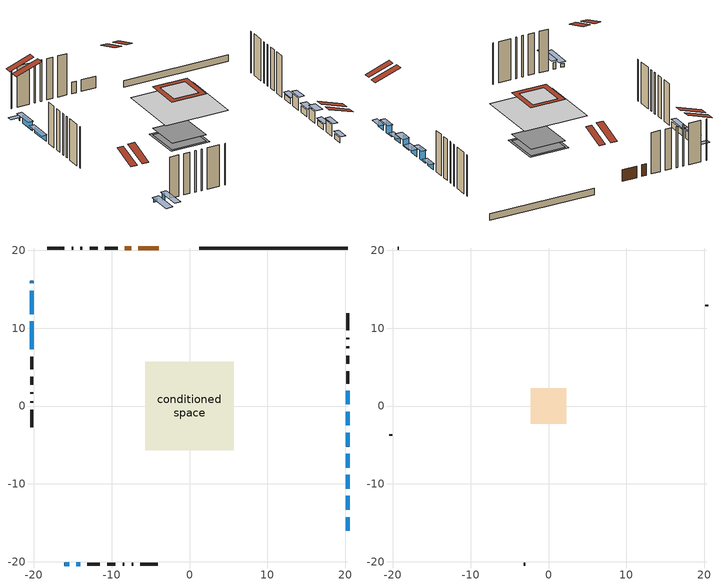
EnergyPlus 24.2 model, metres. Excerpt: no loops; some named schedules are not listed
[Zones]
conditioned space
 floor adiabatic (Floor2 construction): -3.1,-3.1 -3.1,3.1 3.1,3.1 3.1,-3.1 z1.16
 floor adiabatic (AdiabaticFloorConstruction): -5.71,-5.71 -5.71,5.71 5.71,5.71 5.71,-5.71 z6.04
 floor foundation (Slab1 construction): -3.1,-3.1 -3.1,3.1 3.1,3.1 3.1,-3.1 z0
 floor foundation (Slab2 construction): -3.52,-3.52 -3.52,3.52 3.52,3.52 3.52,-3.52 z0
 wall outside (AdiabaticWallConstruction 1): -3.93,20.29 -6.55,20.29 / -7.48,20.29 -8.31,20.29 z1.16:3.19
 wall outside (AdiabaticWallConstruction): -20.29,16.06 -20.29,15.75 z1.16:1.64; 20.29,-16.05 20.29,-14.27 / 20.29,-10.61 20.29,-8.84 / 20.29,0.21 20.29,1.94 z1.16:2.02; 20.29,-13.35 20.29,-11.54 z1.16:3.19; 20.29,-7.91 20.29,-6.13 z1.16:3.14; 20.29,-5.2 20.29,-3.42 z1.16:2.3; -16.06,-20.29 -15.44,-20.29 z1.16:1.77; -14.52,-20.29 -14.06,-20.29 z1.16:2.36; -20.29,14.82 -20.29,11.8 z1.16:2.63; -20.29,10.87 -20.29,7.26 z1.16:2.18; 20.29,-2.5 20.29,-0.72 z1.16:3.27
 wall outside (Wall1 construction): -9.24,20.29 -10.86,20.29 / -13.13,-20.29 -11.51,-20.29 / -20.29,6.33 -20.29,4.71 / 20.29,2.87 20.29,4.49 z1.16:8.48
 wall outside (Wall2 construction): -11.79,20.29 -12.84,20.29 / -10.58,-20.29 -9.52,-20.29 / -20.29,3.78 -20.29,2.73 / 20.29,5.42 20.29,6.47 z1.16:8.48
 wall outside (Wall3 construction): -13.77,20.29 -14.01,20.29 / -8.6,-20.29 -8.35,-20.29 / -20.29,1.8 -20.29,1.55 / 20.29,7.4 20.29,7.64 z1.16:8.48
 wall outside (Wall4 construction): -14.94,20.29 -15.14,20.29 / -7.42,-20.29 -7.22,-20.29 / -20.29,0.62 -20.29,0.43 / 20.29,8.57 20.29,8.77 z1.16:8.48
 wall outside (Wall5 construction): -16.07,20.29 -18.28,20.29 / -6.3,-20.29 -4.09,-20.29 / -20.29,-0.5 -20.29,-2.71 / 20.29,9.7 20.29,11.91 z1.16:8.48
 wall foundation (FoundationWall1 construction): 20.29,20.29 1.24,20.29 z0:1.16
 window (WindowConstruction 10): -20.29,16.05 -20.29,15.75 z1.16:1.64
 window (WindowConstruction 5): 20.29,-16.05 20.29,-14.28 z1.16:2.02
 window (WindowConstruction 6): 20.29,-13.35 20.29,-11.54 z1.16:3.19
 window (WindowConstruction 7): 20.29,-10.61 20.29,-8.84 z1.16:2.02
 window (WindowConstruction 8): 20.29,-7.91 20.29,-6.13 z1.16:3.14
 window (WindowConstruction 9): 20.29,-5.2 20.29,-3.42 z1.16:2.3
 window (WindowConstruction 11): -16.05,-20.29 -15.44,-20.29 z1.16:1.77
 window (WindowConstruction): -14.51,-20.29 -14.06,-20.29 z1.16:2.35
 window (WindowConstruction 1): -20.29,14.82 -20.29,11.8 z1.16:2.63
 window (WindowConstruction 2): -20.29,10.87 -20.29,7.26 z1.16:2.17
 window (WindowConstruction 3): 20.29,-2.5 20.29,-0.72 z1.16:3.27
 window (WindowConstruction 4): 20.29,0.21 20.29,1.94 z1.16:2.02
 door (Door): -3.93,20.29 -6.55,20.29 z1.16:3.19
 door (Door 1): -7.48,20.29 -8.31,20.29 z1.16:3.19
 ceiling adiabatic (AdiabaticFloorConstruction): 5.71,-5.71 5.71,5.71 -5.71,5.71 -5.71,-5.71 z6.04
 roof outside (Roof2 construction): -3.13,3.13 -3.13,-3.13 3.13,-3.13 3.13,3.13 z8.48
 roof outside (Roof3 construction): -3,20.29,8.48 -3,15.67,10.02 -1.78,15.67,10.02 -1.78,20.29,8.48; -16.98,-20.29,8.48 -16.98,-15.67,10.02 -18.2,-15.67,10.02 -18.2,-20.29,8.48; -20.29,16.98,8.48 -15.67,16.98,10.02 -15.67,18.2,10.02 -20.29,18.2,8.48; 20.29,-16.98,8.48 15.67,-16.98,10.02 15.67,-18.2,10.02 20.29,-18.2,8.48
attic - vented
 floor to conditioned space (Floor1 construction Reversed): -2.27,-2.27 -2.27,2.27 2.27,2.27 2.27,-2.27 z8.48
 wall outside (Wall6 construction): -19.21,20.29 -19.36,20.29 / -3.16,-20.29 -3,-20.29 / -20.29,-3.64 -20.29,-3.8 / 20.29,12.84 20.29,12.99 z1.16:8.48
 roof outside (Roof1 construction): -0.85,20.29,8.48 -0.85,15.88,9.95 0.31,15.88,9.95 0.31,20.29,8.48; -19.13,-20.29,8.48 -19.13,-15.88,9.95 -20.29,-15.88,9.95 -20.29,-20.29,8.48; -20.29,19.13,8.48 -15.88,19.13,9.95 -15.88,20.29,9.95 -20.29,20.29,8.48; 20.29,-19.13,8.48 15.88,-19.13,9.95 15.88,-20.29,9.95 20.29,-20.29,8.48
shading: -20.29,15.45 -20.29,16.35 -22.12,16.35 -22.12,15.45 z1.94; 20.29,-13.98 20.29,-16.35 21.2,-16.35 21.2,-13.98 z2.32; 20.29,-11.24 20.29,-13.65 21.2,-13.65 21.2,-11.24 z3.49; 20.29,-8.54 20.29,-10.91 21.2,-10.91 21.2,-8.54 z2.32; 20.29,-5.83 20.29,-8.21 21.51,-8.21 21.51,-5.83 z3.44; 20.29,-3.13 20.29,-5.5 21.51,-5.5 21.51,-3.13 z2.6; -15.14,-20.29 -16.35,-20.29 -16.35,-24.86 -15.14,-24.86 z2.07; -13.76,-20.29 -14.81,-20.29 -14.81,-24.86 -13.76,-24.86 z2.65; -20.29,11.5 -20.29,15.12 -21.2,15.12 -21.2,11.5 z2.93; -20.29,6.96 -20.29,11.17 -21.2,11.17 -21.2,6.96 z2.47; 20.29,-0.42 20.29,-2.79 21.2,-2.79 21.2,-0.42 z3.57; 20.29,2.23 20.29,-0.09 21.2,-0.09 21.2,2.23 z2.32
[Building]
Building 1: Terrain=Suburbs
[Site:Location]
Vancouver Intl AP_BC: Latitude {deg}=49.19; Longitude {deg}=-123.18; Time Zone {hr}=-8; Elevation {m}=4; Keep Site Location Information=Yes
[Site:GroundTemperature:Shallow]
8.06451, 6.96315, 6.87495, 7.3976, 9.49575, 11.5841, 13.3946, 14.5416, 14.639, 13.7062, 11.9418, 9.91751
[Site:WaterMainsTemperature]
Calculation Method=Schedule; Temperature Schedule=mains temperature schedule
[Material] Roughness=Rough; Thermal Absorptance=0.9
Name | Thickness {m} | Conductivity {W/m-K} | Density {kg/m3} | Specific Heat {J/kg-K} | Solar Absorptance | Visible Absorptance
asphalt or fiberglass shingles | 0.00635 | 0.162714 | 1121.4 | 1465.45 | 0.4 | 0.4
ceiling stud and cavity | 0.1397 | 0.118061 | 65.682 | 1177.47 | 0.7 | 0.7
concrete 4.0 in. | 0.1016 | 1.803125 | 2242.8 | 837.4 | 0.7 | 0.7
concrete 8.0 in. | 0.2032 | 1.803125 | 2242.8 | 837.4 | 0.7 | 0.7
door material | 0.04445 | 0.0639163 | 512.64 | 1214.23 | 0.7 | 0.7
exterior vertical ins | 0.0340951 | 0.029427 | 32.04 | 1214.23 | 0.7 | 0.7
floor covering | 0.0127 | 0.0433444 | 54.468 | 1339.84 | 0.6 | 0.6
floor rigid ins; wall rigid ins | 0.512978 | 0.029427 | 32.04 | 1214.23 | 0.7 | 0.7
floor stud and cavity | 0.1397 | 0.102121 | 92.3553 | 1139.71 | 0.7 | 0.7
floor stud and cavity 1 | 0.1397 | 1.75129 | 37.0049 | 1207.88 | 0.7 | 0.7
furniture material conditioned space 1 | 0.1524 | 0.115458 | 640.8 | 1214.23 | 0.6 | 0.6
gypsum board | 0.0127 | 0.160291 | 801 | 837.4 | 0.6 | 0.6
gypsum board 1 | 0.0127 | 0.160291 | 801 | 837.4 | 0.7 | 0.7
osb sheathing 0.5 in. | 0.0127 | 0.115458 | 512.64 | 1214.23 | 0.7 | 0.7
osb sheathing 0.75 in. | 0.01905 | 0.115458 | 512.64 | 1214.23 | 0.7 | 0.7
roof stud and cavity | 0.2032 | 0.17513 | 78.34581 | 1123.46 | 0.7 | 0.7
roof stud and cavity 1 | 0.2032 | 0.171018 | 78.34581 | 1123.46 | 0.7 | 0.7
wall stud and cavity | 0.1397 | 0.132011 | 139.0536 | 1170.24 | 0.7 | 0.7
wall stud and cavity 1 | 0.1397 | 0.130706 | 139.0536 | 1170.24 | 0.7 | 0.7
wall stud and cavity 2 | 0.1397 | 0.109584 | 139.0536 | 1170.24 | 0.7 | 0.7
wall stud and cavity 3 | 0.1397 | 0.109433 | 139.0536 | 1170.24 | 0.7 | 0.7
wall stud and cavity 4 | 0.1397 | 0.127554 | 139.0536 | 1170.24 | 0.7 | 0.7
wall stud and cavity 5 | 0.0889 | 6.1454 | 50.32683 | 1063.81 | 0.6 | 0.6
wall stud and cavity 6 | 0.0889 | 0.380278 | 52.3479 | 1209.89 | 0.7 | 0.7
wall stud and cavity 7 | 0.0889 | 0.391764 | 83.0341 | 1211.67 | 0.7 | 0.7
wood siding | 0.0254 | 0.102417 | 544.68 | 1172.36 | 0.4 | 0.4
wood siding 1 | 0.00254 | 0.102417 | 544.68 | 1172.36 | 0.4 | 0.4
wood siding 2; wood siding 3 | 0.0254 | 0.102417 | 544.68 | 1172.36 | 0.7 | 0.7
[WindowMaterial:SimpleGlazingSystem]
Name | U-Factor {W/m2-K} | Solar Heat Gain Coefficient
WindowMaterial | 7.57559 | 0.69
WindowMaterial 1 | 6.76988 | 0.8
WindowMaterial 10 | 3.84628 | 0.35
WindowMaterial 11 | 5.20275 | 0.65
WindowMaterial 2 | 6.992457 | 0.77
WindowMaterial 3 | 7.04753 | 0.77
WindowMaterial 4 | 7.19914 | 0.74
WindowMaterial 5 | 6.98337 | 0.77
WindowMaterial 6 | 7.05719 | 0.77
WindowMaterial 7 | 7.0623 | 0.76
WindowMaterial 8 | 1.80731 | 0.39
WindowMaterial 9 | 1.763019 | 0.39
[Construction]
AdiabaticFloorConstruction: floor stud and cavity 1, floor rigid ins, osb sheathing 0.75 in., floor covering
AdiabaticWallConstruction: wood siding 2, wall rigid ins, wall stud and cavity 6, gypsum board
AdiabaticWallConstruction 1: wood siding 3, wall rigid ins, wall stud and cavity 6, gypsum board
Door; Door 1: door material
Floor1 construction Reversed: gypsum board, ceiling stud and cavity
Floor2 construction: floor stud and cavity, osb sheathing 0.75 in., floor covering
FoundationWall1 construction: concrete 8.0 in., gypsum board 1
furniture construction conditioned space 1: furniture material conditioned space 1
PartitionWallConstruction: gypsum board, wall stud and cavity 7, gypsum board
Roof1 construction: asphalt or fiberglass shingles
Roof2 construction: asphalt or fiberglass shingles, osb sheathing 0.75 in., roof stud and cavity, gypsum board
Roof3 construction: asphalt or fiberglass shingles, osb sheathing 0.75 in., roof stud and cavity 1, gypsum board
Slab1 construction; Slab2 construction: concrete 4.0 in.
Wall1 construction: wood siding, osb sheathing 0.5 in., wall stud and cavity, gypsum board
Wall2 construction: wood siding, osb sheathing 0.5 in., wall stud and cavity 1, gypsum board
Wall3 construction: wood siding, osb sheathing 0.5 in., wall stud and cavity 2, gypsum board
Wall4 construction: wood siding, osb sheathing 0.5 in., wall stud and cavity 3, gypsum board
Wall5 construction: wood siding, osb sheathing 0.5 in., wall stud and cavity 4, gypsum board
Wall6 construction: wood siding 1, wall stud and cavity 5
WindowConstruction: WindowMaterial
WindowConstruction 1: WindowMaterial 1
WindowConstruction 10: WindowMaterial 10
WindowConstruction 11: WindowMaterial 11
WindowConstruction 2: WindowMaterial 2
WindowConstruction 3: WindowMaterial 3
WindowConstruction 4: WindowMaterial 4
WindowConstruction 5: WindowMaterial 5
WindowConstruction 6: WindowMaterial 6
WindowConstruction 7: WindowMaterial 7
WindowConstruction 8: WindowMaterial 8
WindowConstruction 9: WindowMaterial 9
[Zone] Multiplier=1; Part of Total Floor Area=Yes
Name | Volume {m3}
attic - vented | 4.90267
conditioned space | 378.6
[Space]
Name | Zone | Volume {m3}
attic - vented 1 | attic - vented | 4.90267
conditioned space 1 | conditioned space | 378.6
[ZoneInfiltration:EffectiveLeakageArea]
infil attic - vented 1: Zone or Space=attic - vented 1; Schedule=Always On Discrete; Effective Air Leakage Area {cm2}=849.517; Stack Coefficient=0.000610982; Wind Coefficient=1.67007e-05
[ZoneMixing]
whole house fan mix: Zone or Space=attic - vented; Schedule=Always On Continuous; Design Flow Rate Calculation Method=Flow/Zone; Design Flow Rate {m3/s}=0; Source Zone or Space=conditioned space
[SurfaceProperty:ExposedFoundationPerimeter] Exposed Perimeter Calculation Method=TotalExposedPerimeter
Name | Total Exposed Perimeter {m}
Slab1 | 19.05
Slab2 | 20.879
[InternalMass] Zone or ZoneList=conditioned space; Space or SpaceList=conditioned space 1
Name | Construction | Surface Area {m2}
furniture mass conditioned space 1 | furniture construction conditioned space 1 | 102.859
partition wall mass | PartitionWallConstruction | 218.696
[Lights]
interior lighting: Zone or ZoneList or Space or SpaceList=conditioned space 1; Schedule=interior lighting schedule; Design Level Calculation Method=LightingLevel; Lighting Level {W}=343.2; Return Air Fraction=0; Fraction Radiant=0.6; Fraction Visible=0.2; Fraction Replaceable=1
[People]
occupants: Zone or ZoneList or Space or SpaceList=conditioned space 1; Number of People Schedule=occupants schedule; Number of People Calculation Method=People; Number of People=3; Fraction Radiant=0.314171; Sensible Heat Fraction=0.56303; Activity Level Schedule=occupants activity schedule; Carbon Dioxide Generation Rate {m3/s-W}=0; Enable ASHRAE 55 Comfort Warnings=No; Mean Radiant Temperature Calculation Type=EnclosureAveraged
[ElectricEquipment] Zone or ZoneList or Space or SpaceList=conditioned space 1; Design Level Calculation Method=EquipmentLevel
Name | Schedule | Design Level {W} | Fraction Latent | Fraction Radiant | Fraction Lost
clothes dryer | clothes dryer schedule | 140.772 | 0.015 | 0.081 | 0.85
clothes washer | clothes washer schedule | 32.1985 | 0.03 | 0.162 | 0.7
cooking range | cooking range schedule | 215.147 | 0.08 | 0.432 | 0.2
dishwasher | dishwasher schedule | 66.8632 | 0.3 | 0.18 | 0.4
fridge | fridge schedule | 72.9452 | 0 | 0.6 | 0
mech vent bath fan 0 | mech vent bath fan 0 schedule | 25.1 | 0 | 0 | 1
mech vent bath fan 1 | mech vent bath fan 1 schedule | 25.1 | 0 | 0 | 1
mech vent house fan | mech vent house fan schedule | 0 | 0 | 0 | 1
mech vent house fan cfis | mech vent house fan cfis schedule | 0 | 0 | 0 | 0
mech vent range fan 0 | mech vent range fan 0 schedule | 57 | 0 | 0 | 1
misc plug loads | misc plug loads schedule | 494.7 | 0.045 | 0.513 | 0.1
whole house fan | Always On Discrete | 0 | 0 | 0 | 1
[OtherEquipment] Zone or ZoneList or Space or SpaceList=conditioned space 1; Design Level Calculation Method=EquipmentLevel
Name | Fuel Type | Schedule | Design Level {W} | Fraction Latent | Fraction Radiant | Fraction Lost
clothes dryer 1 | Electricity | clothes dryer schedule | 0 | 0.015 | 0.081 | 0.85
cooking range 1 | Electricity | cooking range schedule | 0 | 0.08 | 0.432 | 0.2
general water use latent | None | general water use schedule | 62.594 | 1 | 0 | 0
general water use sensible | None | general water use schedule | -61.6891 | 0 | 0.6 | 0
mech vent house fan latent load | None | Always On Discrete | 0 | 1 | 0 | 0
mech vent house fan sensible load | None | Always On Discrete | 0 | 0 | 0 | 0
water heater energy adjustment1 | NaturalGas | Always On Discrete | 0.01 | 0 | 0 | 1
[ZoneInfiltration:DesignFlowRate] Zone or ZoneList or Space or SpaceList=conditioned space 1; Schedule=Always On Discrete; Design Flow Rate Calculation Method=Flow/Zone; Design Flow Rate {m3/s}=0
infil flow; natural vent flow; whole house fan flow
[Foundation:Kiva] Initial Indoor Air Temperature {C}=18; Wall Depth Below Slab {m}=0.2032
Name | Wall Height Above Grade {m} | Custom Block Material Name 1 | Custom Block Depth 1 {m} | Custom Block X Position 1 {m} | Custom Block Z Position 1 {m}
Foundation Kiva 1 | 1.16001 | exterior vertical ins | 1.16001 | 0.2159 | 0
Foundation Kiva 2 | 0.1016
[Foundation:Kiva:Settings]
Soil Conductivity {W/m-K}=0.849921; Soil Density {kg/m3}=1842.3; Soil Specific Heat {J/kg-K}=418.7; Ground Solar Absorptivity=0.9; Ground Thermal Absorptivity=0.9; Ground Surface Roughness {m}=0.03; Far-Field Width {m}=40; Deep-Ground Boundary Condition=ZeroFlux; Deep-Ground Depth {m}=40; Minimum Cell Dimension {m}=0.2; Maximum Cell Growth Coefficient=3; Simulation Timestep=Timestep
[Exterior:Lights]
exterior lighting: Schedule=exterior lighting schedule; Design Level {W}=75.6
[Schedule:Constant]
Name | Hourly Value
Always On Continuous; mech vent house fan schedule; mech vent house fan cfis schedule; Always On Discrete | 1
occupants activity schedule | 117.228
fridge schedule | 0
[Schedule:Week:Daily]
interior lighting schedule Week Rule - Jan1-Jan27: interior lighting schedule day, interior lighting schedule day, interior lighting schedule day, interior lighting schedule day, interior lighting schedule day, interior lighting schedule day, interior lighting schedule day, interior lighting schedule default day, interior lighting schedule default day, interior lighting schedule default day, interior lighting schedule default day, interior lighting schedule default day
interior lighting schedule Week Rule - Jan28-Feb3: interior lighting schedule day, interior lighting schedule day, interior lighting schedule day, interior lighting schedule day, interior lighting schedule day 1, interior lighting schedule day 1, interior lighting schedule day 1, interior lighting schedule default day, interior lighting schedule default day, interior lighting schedule default day, interior lighting schedule default day, interior lighting schedule default day
interior lighting schedule Week Rule - Feb4-Feb24: interior lighting schedule day 1, interior lighting schedule day 1, interior lighting schedule day 1, interior lighting schedule day 1, interior lighting schedule day 1, interior lighting schedule day 1, interior lighting schedule day 1, interior lighting schedule default day, interior lighting schedule default day, interior lighting schedule default day, interior lighting schedule default day, interior lighting schedule default day
interior lighting schedule Week Rule - Feb25-Mar3: interior lighting schedule day 1, interior lighting schedule day 1, interior lighting schedule day 1, interior lighting schedule day 1, interior lighting schedule day 2, interior lighting schedule day 2, interior lighting schedule day 2, interior lighting schedule default day, interior lighting schedule default day, interior lighting schedule default day, interior lighting schedule default day, interior lighting schedule default day
interior lighting schedule Week Rule - Mar4-Mar31: interior lighting schedule day 2, interior lighting schedule day 2, interior lighting schedule day 2, interior lighting schedule day 2, interior lighting schedule day 2, interior lighting schedule day 2, interior lighting schedule day 2, interior lighting schedule default day, interior lighting schedule default day, interior lighting schedule default day, interior lighting schedule default day, interior lighting schedule default day
interior lighting schedule Week Rule - Apr1-Apr28: interior lighting schedule day 3, interior lighting schedule day 3, interior lighting schedule day 3, interior lighting schedule day 3, interior lighting schedule day 3, interior lighting schedule day 3, interior lighting schedule day 3, interior lighting schedule default day, interior lighting schedule default day, interior lighting schedule default day, interior lighting schedule default day, interior lighting schedule default day
interior lighting schedule Week Rule - Apr29-May5: interior lighting schedule day 3, interior lighting schedule day 3, interior lighting schedule day 4, interior lighting schedule day 4, interior lighting schedule day 4, interior lighting schedule day 4, interior lighting schedule day 4, interior lighting schedule default day, interior lighting schedule default day, interior lighting schedule default day, interior lighting schedule default day, interior lighting schedule default day
interior lighting schedule Week Rule - May6-May26: interior lighting schedule day 4, interior lighting schedule day 4, interior lighting schedule day 4, interior lighting schedule day 4, interior lighting schedule day 4, interior lighting schedule day 4, interior lighting schedule day 4, interior lighting schedule default day, interior lighting schedule default day, interior lighting schedule default day, interior lighting schedule default day, interior lighting schedule default day
interior lighting schedule Week Rule - May27-Jun2: interior lighting schedule day 4, interior lighting schedule day 4, interior lighting schedule day 4, interior lighting schedule day 4, interior lighting schedule day 4, interior lighting schedule day 5, interior lighting schedule day 5, interior lighting schedule default day, interior lighting schedule default day, interior lighting schedule default day, interior lighting schedule default day, interior lighting schedule default day
interior lighting schedule Week Rule - Jun3-Jun30: interior lighting schedule day 5, interior lighting schedule day 5, interior lighting schedule day 5, interior lighting schedule day 5, interior lighting schedule day 5, interior lighting schedule day 5, interior lighting schedule day 5, interior lighting schedule default day, interior lighting schedule default day, interior lighting schedule default day, interior lighting schedule default day, interior lighting schedule default day
interior lighting schedule Week Rule - Jul1-Jul28: interior lighting schedule day 6, interior lighting schedule day 6, interior lighting schedule day 6, interior lighting schedule day 6, interior lighting schedule day 6, interior lighting schedule day 6, interior lighting schedule day 6, interior lighting schedule default day, interior lighting schedule default day, interior lighting schedule default day, interior lighting schedule default day, interior lighting schedule default day
interior lighting schedule Week Rule - Jul29-Aug4: interior lighting schedule day 6, interior lighting schedule day 6, interior lighting schedule day 6, interior lighting schedule day 7, interior lighting schedule day 7, interior lighting schedule day 7, interior lighting schedule day 7, interior lighting schedule default day, interior lighting schedule default day, interior lighting schedule default day, interior lighting schedule default day, interior lighting schedule default day
interior lighting schedule Week Rule - Aug5-Aug25: interior lighting schedule day 7, interior lighting schedule day 7, interior lighting schedule day 7, interior lighting schedule day 7, interior lighting schedule day 7, interior lighting schedule day 7, interior lighting schedule day 7, interior lighting schedule default day, interior lighting schedule default day, interior lighting schedule default day, interior lighting schedule default day, interior lighting schedule default day
interior lighting schedule Week Rule - Aug26-Sep1: interior lighting schedule day 7, interior lighting schedule day 7, interior lighting schedule day 7, interior lighting schedule day 7, interior lighting schedule day 7, interior lighting schedule day 7, interior lighting schedule day 8, interior lighting schedule default day, interior lighting schedule default day, interior lighting schedule default day, interior lighting schedule default day, interior lighting schedule default day
interior lighting schedule Week Rule - Sep2-Sep29: interior lighting schedule day 8, interior lighting schedule day 8, interior lighting schedule day 8, interior lighting schedule day 8, interior lighting schedule day 8, interior lighting schedule day 8, interior lighting schedule day 8, interior lighting schedule default day, interior lighting schedule default day, interior lighting schedule default day, interior lighting schedule default day, interior lighting schedule default day
interior lighting schedule Week Rule - Sep30-Oct6: interior lighting schedule day 8, interior lighting schedule day 9, interior lighting schedule day 9, interior lighting schedule day 9, interior lighting schedule day 9, interior lighting schedule day 9, interior lighting schedule day 9, interior lighting schedule default day, interior lighting schedule default day, interior lighting schedule default day, interior lighting schedule default day, interior lighting schedule default day
interior lighting schedule Week Rule - Oct7-Oct27: interior lighting schedule day 9, interior lighting schedule day 9, interior lighting schedule day 9, interior lighting schedule day 9, interior lighting schedule day 9, interior lighting schedule day 9, interior lighting schedule day 9, interior lighting schedule default day, interior lighting schedule default day, interior lighting schedule default day, interior lighting schedule default day, interior lighting schedule default day
interior lighting schedule Week Rule - Oct28-Nov3: interior lighting schedule day 9, interior lighting schedule day 9, interior lighting schedule day 9, interior lighting schedule day 9, interior lighting schedule day 10, interior lighting schedule day 10, interior lighting schedule day 10, interior lighting schedule default day, interior lighting schedule default day, interior lighting schedule default day, interior lighting schedule default day, interior lighting schedule default day
interior lighting schedule Week Rule - Nov4-Nov24: interior lighting schedule day 10, interior lighting schedule day 10, interior lighting schedule day 10, interior lighting schedule day 10, interior lighting schedule day 10, interior lighting schedule day 10, interior lighting schedule day 10, interior lighting schedule default day, interior lighting schedule default day, interior lighting schedule default day, interior lighting schedule default day, interior lighting schedule default day
interior lighting schedule Week Rule - Nov25-Dec1: interior lighting schedule day 10, interior lighting schedule day 10, interior lighting schedule day 10, interior lighting schedule day 10, interior lighting schedule day 10, interior lighting schedule day 10, interior lighting schedule day 11, interior lighting schedule default day, interior lighting schedule default day, interior lighting schedule default day, interior lighting schedule default day, interior lighting schedule default day
interior lighting schedule Week Rule - Dec2-Dec31: interior lighting schedule day 11, interior lighting schedule day 11, interior lighting schedule day 11, interior lighting schedule day 11, interior lighting schedule day 11, interior lighting schedule day 11, interior lighting schedule day 11, interior lighting schedule default day, interior lighting schedule default day, interior lighting schedule default day, interior lighting schedule default day, interior lighting schedule default day
occupants schedule Week Rule - Jan1-Dec31: occupants schedule day, occupants schedule day, occupants schedule day, occupants schedule day, occupants schedule day, occupants schedule day, occupants schedule day, occupants schedule default day, occupants schedule default day, occupants schedule default day, occupants schedule default day, occupants schedule default day
clothes dryer schedule Week Rule - Jan1-Dec31: clothes dryer schedule day, clothes dryer schedule day, clothes dryer schedule day, clothes dryer schedule day, clothes dryer schedule day, clothes dryer schedule day, clothes dryer schedule day, clothes dryer schedule default day, clothes dryer schedule default day, clothes dryer schedule default day, clothes dryer schedule default day, clothes dryer schedule default day
clothes washer schedule Week Rule - Jan1-Dec31: clothes washer schedule day, clothes washer schedule day, clothes washer schedule day, clothes washer schedule day, clothes washer schedule day, clothes washer schedule day, clothes washer schedule day, clothes washer schedule default day, clothes washer schedule default day, clothes washer schedule default day, clothes washer schedule default day, clothes washer schedule default day
cooking range schedule Week Rule - Jan1-Dec31: cooking range schedule day, cooking range schedule day, cooking range schedule day, cooking range schedule day, cooking range schedule day, cooking range schedule day, cooking range schedule day, cooking range schedule default day, cooking range schedule default day, cooking range schedule default day, cooking range schedule default day, cooking range schedule default day
dishwasher schedule Week Rule - Jan1-Dec31: dishwasher schedule day, dishwasher schedule day, dishwasher schedule day, dishwasher schedule day, dishwasher schedule day, dishwasher schedule day, dishwasher schedule day, dishwasher schedule default day, dishwasher schedule default day, dishwasher schedule default day, dishwasher schedule default day, dishwasher schedule default day
mech vent bath fan 0 schedule Week Rule - Jan1-Dec31: mech vent bath fan 0 schedule day, mech vent bath fan 0 schedule day, mech vent bath fan 0 schedule day, mech vent bath fan 0 schedule day, mech vent bath fan 0 schedule day, mech vent bath fan 0 schedule day, mech vent bath fan 0 schedule day, mech vent bath fan 0 schedule default day, mech vent bath fan 0 schedule default day, mech vent bath fan 0 schedule default day, mech vent bath fan 0 schedule default day, mech vent bath fan 0 schedule default day
mech vent bath fan 1 schedule Week Rule - Jan1-Dec31: mech vent bath fan 1 schedule day, mech vent bath fan 1 schedule day, mech vent bath fan 1 schedule day, mech vent bath fan 1 schedule day, mech vent bath fan 1 schedule day, mech vent bath fan 1 schedule day, mech vent bath fan 1 schedule day, mech vent bath fan 1 schedule default day, mech vent bath fan 1 schedule default day, mech vent bath fan 1 schedule default day, mech vent bath fan 1 schedule default day, mech vent bath fan 1 schedule default day
mech vent range fan 0 schedule Week Rule - Jan1-Dec31: mech vent range fan 0 schedule day, mech vent range fan 0 schedule day, mech vent range fan 0 schedule day, mech vent range fan 0 schedule day, mech vent range fan 0 schedule day, mech vent range fan 0 schedule day, mech vent range fan 0 schedule day, mech vent range fan 0 schedule default day, mech vent range fan 0 schedule default day, mech vent range fan 0 schedule default day, mech vent range fan 0 schedule default day, mech vent range fan 0 schedule default day
misc plug loads schedule Week Rule - Jan1-Dec31: misc plug loads schedule day, misc plug loads schedule day, misc plug loads schedule day, misc plug loads schedule day, misc plug loads schedule day, misc plug loads schedule day, misc plug loads schedule day, misc plug loads schedule default day, misc plug loads schedule default day, misc plug loads schedule default day, misc plug loads schedule default day, misc plug loads schedule default day
general water use schedule Week Rule - Jan1-Dec31: general water use schedule day, general water use schedule day, general water use schedule day, general water use schedule day, general water use schedule day, general water use schedule day, general water use schedule day, general water use schedule default day, general water use schedule default day, general water use schedule default day, general water use schedule default day, general water use schedule default day
exterior lighting schedule Week Rule - Jan1-Jan27: exterior lighting schedule day, exterior lighting schedule day, exterior lighting schedule day, exterior lighting schedule day, exterior lighting schedule day, exterior lighting schedule day, exterior lighting schedule day, exterior lighting schedule default day, exterior lighting schedule default day, exterior lighting schedule default day, exterior lighting schedule default day, exterior lighting schedule default day
exterior lighting schedule Week Rule - Jan28-Feb3: exterior lighting schedule day, exterior lighting schedule day, exterior lighting schedule day, exterior lighting schedule day, exterior lighting schedule day 1, exterior lighting schedule day 1, exterior lighting schedule day 1, exterior lighting schedule default day, exterior lighting schedule default day, exterior lighting schedule default day, exterior lighting schedule default day, exterior lighting schedule default day
exterior lighting schedule Week Rule - Feb4-Feb24: exterior lighting schedule day 1, exterior lighting schedule day 1, exterior lighting schedule day 1, exterior lighting schedule day 1, exterior lighting schedule day 1, exterior lighting schedule day 1, exterior lighting schedule day 1, exterior lighting schedule default day, exterior lighting schedule default day, exterior lighting schedule default day, exterior lighting schedule default day, exterior lighting schedule default day
exterior lighting schedule Week Rule - Feb25-Mar3: exterior lighting schedule day 1, exterior lighting schedule day 1, exterior lighting schedule day 1, exterior lighting schedule day 1, exterior lighting schedule day 2, exterior lighting schedule day 2, exterior lighting schedule day 2, exterior lighting schedule default day, exterior lighting schedule default day, exterior lighting schedule default day, exterior lighting schedule default day, exterior lighting schedule default day
exterior lighting schedule Week Rule - Mar4-Mar31: exterior lighting schedule day 2, exterior lighting schedule day 2, exterior lighting schedule day 2, exterior lighting schedule day 2, exterior lighting schedule day 2, exterior lighting schedule day 2, exterior lighting schedule day 2, exterior lighting schedule default day, exterior lighting schedule default day, exterior lighting schedule default day, exterior lighting schedule default day, exterior lighting schedule default day
exterior lighting schedule Week Rule - Apr1-Apr28: exterior lighting schedule day 3, exterior lighting schedule day 3, exterior lighting schedule day 3, exterior lighting schedule day 3, exterior lighting schedule day 3, exterior lighting schedule day 3, exterior lighting schedule day 3, exterior lighting schedule default day, exterior lighting schedule default day, exterior lighting schedule default day, exterior lighting schedule default day, exterior lighting schedule default day
exterior lighting schedule Week Rule - Apr29-May5: exterior lighting schedule day 3, exterior lighting schedule day 3, exterior lighting schedule day 4, exterior lighting schedule day 4, exterior lighting schedule day 4, exterior lighting schedule day 4, exterior lighting schedule day 4, exterior lighting schedule default day, exterior lighting schedule default day, exterior lighting schedule default day, exterior lighting schedule default day, exterior lighting schedule default day
exterior lighting schedule Week Rule - May6-May26: exterior lighting schedule day 4, exterior lighting schedule day 4, exterior lighting schedule day 4, exterior lighting schedule day 4, exterior lighting schedule day 4, exterior lighting schedule day 4, exterior lighting schedule day 4, exterior lighting schedule default day, exterior lighting schedule default day, exterior lighting schedule default day, exterior lighting schedule default day, exterior lighting schedule default day
exterior lighting schedule Week Rule - May27-Jun2: exterior lighting schedule day 4, exterior lighting schedule day 4, exterior lighting schedule day 4, exterior lighting schedule day 4, exterior lighting schedule day 4, exterior lighting schedule day 5, exterior lighting schedule day 5, exterior lighting schedule default day, exterior lighting schedule default day, exterior lighting schedule default day, exterior lighting schedule default day, exterior lighting schedule default day
exterior lighting schedule Week Rule - Jun3-Jun30: exterior lighting schedule day 5, exterior lighting schedule day 5, exterior lighting schedule day 5, exterior lighting schedule day 5, exterior lighting schedule day 5, exterior lighting schedule day 5, exterior lighting schedule day 5, exterior lighting schedule default day, exterior lighting schedule default day, exterior lighting schedule default day, exterior lighting schedule default day, exterior lighting schedule default day
exterior lighting schedule Week Rule - Jul1-Jul28: exterior lighting schedule day 6, exterior lighting schedule day 6, exterior lighting schedule day 6, exterior lighting schedule day 6, exterior lighting schedule day 6, exterior lighting schedule day 6, exterior lighting schedule day 6, exterior lighting schedule default day, exterior lighting schedule default day, exterior lighting schedule default day, exterior lighting schedule default day, exterior lighting schedule default day
[Schedule:Year]
interior lighting schedule: interior lighting schedule Week Rule - Jan1-Jan27, 1, 1, 1, 27, interior lighting schedule Week Rule - Jan28-Feb3, 1, 28, 2, 3, interior lighting schedule Week Rule - Feb4-Feb24, 2, 4, 2, 24, interior lighting schedule Week Rule - Feb25-Mar3, 2, 25, 3, 3, interior lighting schedule Week Rule - Mar4-Mar31, 3, 4, 3, 31, interior lighting schedule Week Rule - Apr1-Apr28, 4, 1, 4, 28, interior lighting schedule Week Rule - Apr29-May5, 4, 29, 5, 5, interior lighting schedule Week Rule - May6-May26, 5, 6, 5, 26, interior lighting schedule Week Rule - May27-Jun2, 5, 27, 6, 2, interior lighting schedule Week Rule - Jun3-Jun30, 6, 3, 6, 30, interior lighting schedule Week Rule - Jul1-Jul28, 7, 1, 7, 28, interior lighting schedule Week Rule - Jul29-Aug4, 7, 29, 8, 4, interior lighting schedule Week Rule - Aug5-Aug25, 8, 5, 8, 25, interior lighting schedule Week Rule - Aug26-Sep1, 8, 26, 9, 1, interior lighting schedule Week Rule - Sep2-Sep29, 9, 2, 9, 29, interior lighting schedule Week Rule - Sep30-Oct6, 9, 30, 10, 6, interior lighting schedule Week Rule - Oct7-Oct27, 10, 7, 10, 27, interior lighting schedule Week Rule - Oct28-Nov3, 10, 28, 11, 3, interior lighting schedule Week Rule - Nov4-Nov24, 11, 4, 11, 24, interior lighting schedule Week Rule - Nov25-Dec1, 11, 25, 12, 1, interior lighting schedule Week Rule - Dec2-Dec31, 12, 2, 12, 31
occupants schedule: occupants schedule Week Rule - Jan1-Dec31, 1, 1, 12, 31
clothes dryer schedule: clothes dryer schedule Week Rule - Jan1-Dec31, 1, 1, 12, 31
clothes washer schedule: clothes washer schedule Week Rule - Jan1-Dec31, 1, 1, 12, 31
cooking range schedule: cooking range schedule Week Rule - Jan1-Dec31, 1, 1, 12, 31
dishwasher schedule: dishwasher schedule Week Rule - Jan1-Dec31, 1, 1, 12, 31
mech vent bath fan 0 schedule: mech vent bath fan 0 schedule Week Rule - Jan1-Dec31, 1, 1, 12, 31
mech vent bath fan 1 schedule: mech vent bath fan 1 schedule Week Rule - Jan1-Dec31, 1, 1, 12, 31
mech vent range fan 0 schedule: mech vent range fan 0 schedule Week Rule - Jan1-Dec31, 1, 1, 12, 31
misc plug loads schedule: misc plug loads schedule Week Rule - Jan1-Dec31, 1, 1, 12, 31
general water use schedule: general water use schedule Week Rule - Jan1-Dec31, 1, 1, 12, 31
exterior lighting schedule: exterior lighting schedule Week Rule - Jan1-Jan27, 1, 1, 1, 27, exterior lighting schedule Week Rule - Jan28-Feb3, 1, 28, 2, 3, exterior lighting schedule Week Rule - Feb4-Feb24, 2, 4, 2, 24, exterior lighting schedule Week Rule - Feb25-Mar3, 2, 25, 3, 3, exterior lighting schedule Week Rule - Mar4-Mar31, 3, 4, 3, 31, exterior lighting schedule Week Rule - Apr1-Apr28, 4, 1, 4, 28, exterior lighting schedule Week Rule - Apr29-May5, 4, 29, 5, 5, exterior lighting schedule Week Rule - May6-May26, 5, 6, 5, 26, exterior lighting schedule Week Rule - May27-Jun2, 5, 27, 6, 2, exterior lighting schedule Week Rule - Jun3-Jun30, 6, 3, 6, 30, exterior lighting schedule Week Rule - Jul1-Jul28, 7, 1, 7, 28, exterior lighting schedule Week Rule - Jul29-Aug4, 7, 29, 8, 4, exterior lighting schedule Week Rule - Aug5-Aug25, 8, 5, 8, 25, exterior lighting schedule Week Rule - Aug26-Sep1, 8, 26, 9, 1, exterior lighting schedule Week Rule - Sep2-Sep29, 9, 2, 9, 29, exterior lighting schedule Week Rule - Sep30-Oct6, 9, 30, 10, 6, exterior lighting schedule Week Rule - Oct7-Oct27, 10, 7, 10, 27, exterior lighting schedule Week Rule - Oct28-Nov3, 10, 28, 11, 3, exterior lighting schedule Week Rule - Nov4-Nov24, 11, 4, 11, 24, exterior lighting schedule Week Rule - Nov25-Dec1, 11, 25, 12, 1, exterior lighting schedule Week Rule - Dec2-Dec31, 12, 2, 12, 31
[Schedule:Compact]
mains temperature schedule: Through: 01/01, For: AllDays, Until: 24:00, 11.375, Through: 01/02, For: AllDays, Until: 24:00, 11.3367, Through: 01/03, For: AllDays, Until: 24:00, 11.2994, Through: 01/04, For: AllDays, Until: 24:00, 11.2628, Through: 01/05, For: AllDays, Until: 24:00, 11.2267, Through: 01/06, For: AllDays, Until: 24:00, 11.1917, Through: 01/07, For: AllDays, Until: 24:00, 11.1578, Through: 01/08, For: AllDays, Until: 24:00, 11.1244, Through: 01/09, For: AllDays, Until: 24:00, 11.0917, Through: 01/10, For: AllDays, Until: 24:00, 11.06, Through: 01/11, For: AllDays, Until: 24:00, 11.0289, Through: 01/12, For: AllDays, Until: 24:00, 10.9989, Through: 01/13, For: AllDays, Until: 24:00, 10.97, Through: 01/14, For: AllDays, Until: 24:00, 10.9417, Through: 01/15, For: AllDays, Until: 24:00, 10.9139, Through: 01/16, For: AllDays, Until: 24:00, 10.8878, Through: 01/17, For: AllDays, Until: 24:00, 10.8622, Through: 01/18, For: AllDays, Until: 24:00, 10.8372, Through: 01/19, For: AllDays, Until: 24:00, 10.8133, Through: 01/20, For: AllDays, Until: 24:00, 10.7906, Through: 01/21, For: AllDays, Until: 24:00, 10.7683, Through: 01/22, For: AllDays, Until: 24:00, 10.7478, Through: 01/23, For: AllDays, Until: 24:00, 10.7272, Through: 01/24, For: AllDays, Until: 24:00, 10.7083, Through: 01/25, For: AllDays, Until: 24:00, 10.69, Through: 01/26, For: AllDays, Until: 24:00, 10.6728, Through: 01/27, For: AllDays, Until: 24:00, 10.6567, Through: 01/28, For: AllDays, Until: 24:00, 10.6411, Through: 01/29, For: AllDays, Until: 24:00, 10.6267, Through: 01/30, For: AllDays, Until: 24:00, 10.6133, Through: 01/31, For: AllDays, Until: 24:00, 10.6011, Through: 02/01, For: AllDays, Until: 24:00, 10.59, Through: 02/02, For: AllDays, Until: 24:00, 10.5794, Through: 02/03, For: AllDays, Until: 24:00, 10.57, Through: 02/04, For: AllDays, Until: 24:00, 10.5617, Through: 02/05, For: AllDays, Until: 24:00, 10.5539, Through: 02/06, For: AllDays, Until: 24:00, 10.5478, Through: 02/07, For: AllDays, Until: 24:00, 10.5422, Through: 02/08, For: AllDays, Until: 24:00, 10.5378, Through: 02/09, For: AllDays, Until: 24:00, 10.5339, Through: 02/10, For: AllDays, Until: 24:00, 10.5317, Through: 02/11, For: AllDays, Until: 24:00, 10.53, Through: 02/12, For: AllDays, Until: 24:00, 10.53, Through: 02/13, For: AllDays, Until: 24:00, 10.5306, Through: 02/14, For: AllDays, Until: 24:00, 10.5317, Through: 02/15, For: AllDays, Until: 24:00, 10.5344, Through: 02/16, For: AllDays, Until: 24:00, 10.5378, Through: 02/17, For: AllDays, Until: 24:00, 10.5428, Through: 02/18, For: AllDays, Until: 24:00, 10.5483, Through: 02/19, For: AllDays, Until: 24:00, 10.5544, Through: 02/20, For: AllDays, Until: 24:00, 10.5622, Through: 02/21, For: AllDays, Until: 24:00, 10.5706, Through: 02/22, For: AllDays, Until: 24:00, 10.5806, Through: 02/23, For: AllDays, Until: 24:00, 10.5911, Through: 02/24, For: AllDays, Until: 24:00, 10.6022, Through: 02/25, For: AllDays, Until: 24:00, 10.615, Through: 02/26, For: AllDays, Until: 24:00, 10.6283, Through: 02/27, For: AllDays, Until: 24:00, 10.6428, Through: 02/28, For: AllDays, Until: 24:00, 10.6583, Through: 03/01, For: AllDays, Until: 24:00, 10.6744, Through: 03/02, For: AllDays, Until: 24:00, 10.6917, Through: 03/03, For: AllDays, Until: 24:00, 10.71, Through: 03/04, For: AllDays, Until: 24:00, 10.7294, Through: 03/05, For: AllDays, Until: 24:00, 10.7494, Through: 03/06, For: AllDays, Until: 24:00, 10.7706, Through: 03/07, For: AllDays, Until: 24:00, 10.7928, Through: 03/08, For: AllDays, Until: 24:00, 10.8161, Through: 03/09, For: AllDays, Until: 24:00, 10.84, Through: 03/10, For: AllDays, Until: 24:00, 10.8644, Through: 03/11, For: AllDays, Until: 24:00, 10.8906, Through: 03/12, For: AllDays, Until: 24:00, 10.9167, Through: 03/13, For: AllDays, Until: 24:00, 10.9444, Through: 03/14, For: AllDays, Until: 24:00, 10.9728, Through: 03/15, For: AllDays, Until: 24:00, 11.0022, Through: 03/16, For: AllDays, Until: 24:00, 11.0322, Through: 03/17, For: AllDays, Until: 24:00, 11.0633, Through: 03/18, For: AllDays, Until: 24:00, 11.095, Through: 03/19, For: AllDays, Until: 24:00, 11.1278, Through: 03/20, For: AllDays, Until: 24:00, 11.1611, Through: 03/21, For: AllDays, Until: 24:00, 11.1956, Through: 03/22, For: AllDays, Until: 24:00, 11.2306, Through: 03/23, For: AllDays, Until: 24:00, 11.2667, Through: 03/24, For: AllDays, Until: 24:00, 11.3033, Through: 03/25, For: AllDays, Until: 24:00, 11.3406, Through: 03/26, For: AllDays, Until: 24:00, 11.3789, Through: 03/27, For: AllDays, Until: 24:00, 11.4178, Through: 03/28, For: AllDays, Until: 24:00, 11.4572, Through: 03/29, For: AllDays, Until: 24:00, 11.4978, Through: 03/30, For: AllDays, Until: 24:00, 11.5389, Through: 03/31, For: AllDays, Until: 24:00, 11.5811, Through: 04/01, For: AllDays, Until: 24:00, 11.6233, Through: 04/02, For: AllDays, Until: 24:00, 11.6667, Through: 04/03, For: AllDays, Until: 24:00, 11.7106, Through: 04/04, For: AllDays, Until: 24:00, 11.755, Through: 04/05, For: AllDays, Until: 24:00, 11.8006, Through: 04/06, For: AllDays, Until: 24:00, 11.8461, Through: 04/07, For: AllDays, Until: 24:00, 11.8928, Through: 04/08, For: AllDays, Until: 24:00, 11.9394, Through: 04/09, For: AllDays, Until: 24:00, 11.9872, Through: 04/10, For: AllDays, Until: 24:00, 12.0356, Through: 04/11, For: AllDays, Until: 24:00, 12.0844, Through: 04/12, For: AllDays, Until: 24:00, 12.1333, Through: 04/13, For: AllDays, Until: 24:00, 12.1833, Through: 04/14, For: AllDays, Until: 24:00, 12.2339, Through: 04/15, For: AllDays, Until: 24:00, 12.2844, Through: 04/16, For: AllDays, Until: 24:00, 12.3361, Through: 04/17, For: AllDays, Until: 24:00, 12.3878, Through: 04/18, For: AllDays, Until: 24:00, 12.44, Through: 04/19, For: AllDays, Until: 24:00, 12.4928, Through: 04/20, For: AllDays, Until: 24:00, 12.5456, Through: 04/21, For: AllDays, Until: 24:00, 12.5994, Through: 04/22, For: AllDays, Until: 24:00, 12.6533, Through: 04/23, For: AllDays, Until: 24:00, 12.7072, Through: 04/24, For: AllDays, Until: 24:00, 12.7622, Through: 04/25, For: AllDays, Until: 24:00, 12.8172, Through: 04/26, For: AllDays, Until: 24:00, 12.8722, Through: 04/27, For: AllDays, Until: 24:00, 12.9278, Through: 04/28, For: AllDays, Until: 24:00, 12.9839, Through: 04/29, For: AllDays, Until: 24:00, 13.04, Through: 04/30, For: AllDays, Until: 24:00, 13.0961, Through: 05/01, For: AllDays, Until: 24:00, 13.1533, Through: 05/02, For: AllDays, Until: 24:00, 13.21, Through: 05/03, For: AllDays, Until: 24:00, 13.2672, Through: 05/04, For: AllDays, Until: 24:00, 13.3244, Through: 05/05, For: AllDays, Until: 24:00, 13.3817, Through: 05/06, For: AllDays, Until: 24:00, 13.4394, Through: 05/07, For: AllDays, Until: 24:00, 13.4972, Through: 05/08, For: AllDays, Until: 24:00, 13.555, Through: 05/09, For: AllDays, Until: 24:00, 13.6133, Through: 05/10, For: AllDays, Until: 24:00, 13.6711, Through: 05/11, For: AllDays, Until: 24:00, 13.7294, Through: 05/12, For: AllDays, Until: 24:00, 13.7878, Through: 05/13, For: AllDays, Until: 24:00, 13.8461, Through: 05/14, For: AllDays, Until: 24:00, 13.9044, Through: 05/15, For: AllDays, Until: 24:00, 13.9628, Through: 05/16, For: AllDays, Until: 24:00, 14.0211, Through: 05/17, For: AllDays, Until: 24:00, 14.0789, Through: 05/18, For: AllDays, Until: 24:00, 14.1372, Through: 05/19, For: AllDays, Until: 24:00, 14.1956, Through: 05/20, For: AllDays, Until: 24:00, 14.2533, Through: 05/21, For: AllDays, Until: 24:00, 14.3117, Through: 05/22, For: AllDays, Until: 24:00, 14.3694, Through: 05/23, For: AllDays, Until: 24:00, 14.4272, Through: 05/24, For: AllDays, Until: 24:00, 14.4844, Through: 05/25, For: AllDays, Until: 24:00, 14.5422, Through: 05/26, For: AllDays, Until: 24:00, 14.5994, Through: 05/27, For: AllDays, Until: 24:00, 14.6561, Through: 05/28, For: AllDays, Until: 24:00, 14.7128, Through: 05/29, For: AllDays, Until: 24:00, 14.7694, Through: 05/30, For: AllDays, Until: 24:00, 14.8261, Through: 05/31, For: AllDays, Until: 24:00, 14.8817, Through: 06/01, For: AllDays, Until: 24:00, 14.9378, Through: 06/02, For: AllDays, Until: 24:00, 14.9933, Through: 06/03, For: AllDays, Until: 24:00, 15.0483, Through: 06/04, For: AllDays, Until: 24:00, 15.1028, Through: 06/05, For: AllDays, Until: 24:00, 15.1572, Through: 06/06, For: AllDays, Until: 24:00, 15.2117, Through: 06/07, For: AllDays, Until: 24:00, 15.265, Through: 06/08, For: AllDays, Until: 24:00, 15.3183, Through: 06/09, For: AllDays, Until: 24:00, 15.3711, Through: 06/10, For: AllDays, Until: 24:00, 15.4239, Through: 06/11, For: AllDays, Until: 24:00, 15.4756, Through: 06/12, For: AllDays, Until: 24:00, 15.5272, Through: 06/13, For: AllDays, Until: 24:00, 15.5783, Through: 06/14, For: AllDays, Until: 24:00, 15.6289, Through: 06/15, For: AllDays, Until: 24:00, 15.6789, Through: 06/16, For: AllDays, Until: 24:00, 15.7283, Through: 06/17, For: AllDays, Until: 24:00, 15.7772, Through: 06/18, For: AllDays, Until: 24:00, 15.8261, Through: 06/19, For: AllDays, Until: 24:00, 15.8739, Through: 06/20, For: AllDays, Until: 24:00, 15.9211, Through: 06/21, For: AllDays, Until: 24:00, 15.9678, Through: 06/22, For: AllDays, Until: 24:00, 16.0139, Through: 06/23, For: AllDays, Until: 24:00, 16.0594, Through: 06/24, For: AllDays, Until: 24:00, 16.1044, Through: 06/25, For: AllDays, Until: 24:00, 16.1483, Through: 06/26, For: AllDays, Until: 24:00, 16.1922, Through: 06/27, For: AllDays, Until: 24:00, 16.235, Through: 06/28, For: AllDays, Until: 24:00, 16.2772, Through: 06/29, For: AllDays, Until: 24:00, 16.3183, Through: 06/30, For: AllDays, Until: 24:00, 16.3594, Through: 07/01, For: AllDays, Until: 24:00, 16.3994, Through: 07/02, For: AllDays, Until: 24:00, 16.4389, Through: 07/03, For: AllDays, Until: 24:00, 16.4772, Through: 07/04, For: AllDays, Until: 24:00, 16.515, Through: 07/05, For: AllDays, Until: 24:00, 16.5522, Through: 07/06, For: AllDays, Until: 24:00, 16.5883, Through: 07/07, For: AllDays, Until: 24:00, 16.6239, Through: 07/08, For: AllDays, Until: 24:00, 16.6583, Through: 07/09, For: AllDays, Until: 24:00, 16.6922, Through: 07/10, For: AllDays, Until: 24:00, 16.7256, Through: 07/11, For: AllDays, Until: 24:00, 16.7578, Through: 07/12, For: AllDays, Until: 24:00, 16.7889, Through: 07/13, For: AllDays, Until: 24:00, 16.8194, Through: 07/14, For: AllDays, Until: 24:00, 16.8489, Through: 07/15, For: AllDays, Until: 24:00, 16.8778, Through: 07/16, For: AllDays, Until: 24:00, 16.9056, Through: 07/17, For: AllDays, Until: 24:00, 16.9328, Through: 07/18, For: AllDays, Until: 24:00, 16.9589, Through: 07/19, For: AllDays, Until: 24:00, 16.9839, Through: 07/20, For: AllDays, Until: 24:00, 17.0083, Through: 07/21, For: AllDays, Until: 24:00, 17.0317, Through: 07/22, For: AllDays, Until: 24:00, 17.0544, Through: 07/23, For: AllDays, Until: 24:00, 17.0761, Through: 07/24, For: AllDays, Until: 24:00, 17.0967, Through: 07/25, For: AllDays, Until: 24:00, 17.1161, Through: 07/26, For: AllDays, Until: 24:00, 17.135, Through: 07/27, For: AllDays, Until: 24:00, 17.1528, Through: 07/28, For: AllDays, Until: 24:00, 17.1694, Through: 07/29, For: AllDays, Until: 24:00, 17.1856, Through: 07/30, For: AllDays, Until: 24:00, 17.2, Through: 07/31, For: AllDays, Until: 24:00, 17.2144, Through: 08/01, For: AllDays, Until: 24:00, 17.2272, Through: 08/02, For: AllDays, Until: 24:00, 17.2389, Through: 08/03, For: AllDays, Until: 24:00, 17.25, Through: 08/04, For: AllDays, Until: 24:00, 17.26, Through: 08/05, For: AllDays, Until: 24:00, 17.2689, Through: 08/06, For: AllDays, Until: 24:00, 17.2772, Through: 08/07, For: AllDays, Until: 24:00, 17.2839, Through: 08/08, For: AllDays, Until: 24:00, 17.29, Through: 08/09, For: AllDays, Until: 24:00, 17.295, Through: 08/10, For: AllDays, Until: 24:00, 17.2989, Through: 08/11, For: AllDays, Until: 24:00, 17.3022, Through: 08/12, For: AllDays, Until: 24:00, 17.3039, Through: 08/13, For: AllDays, Until: 24:00, 17.305, Through: 08/14, For: AllDays, Until: 24:00, 17.305, Through: 08/15, For: AllDays, Until: 24:00, 17.3039, Through: 08/16, For: AllDays, Until: 24:00, 17.3022, Through: 08/17, For: AllDays, Until: 24:00, 17.2989, Through: 08/18, For: AllDays, Until: 24:00, 17.295, Through: 08/19, For: AllDays, Until: 24:00, 17.29, Through: 08/20, For: AllDays, Until: 24:00, 17.2839, Through: 08/21, For: AllDays, Until: 24:00, 17.2772, Through: 08/22, For: AllDays, Until: 24:00, 17.2689, Through: 08/23, For: AllDays, Until: 24:00, 17.26, Through: 08/24, For: AllDays, Until: 24:00, 17.25, Through: 08/25, For: AllDays, Until: 24:00, 17.2394, Through: 08/26, For: AllDays, Until: 24:00, 17.2272, Through: 08/27, For: AllDays, Until: 24:00, 17.2144, Through: 08/28, For: AllDays, Until: 24:00, 17.2006, Through: 08/29, For: AllDays, Until: 24:00, 17.1856, Through: 08/30, For: AllDays, Until: 24:00, 17.1694, Through: 08/31, For: AllDays, Until: 24:00, 17.1528, Through: 09/01, For: AllDays, Until: 24:00, 17.135, Through: 09/02, For: AllDays, Until: 24:00, 17.1161, Through: 09/03, For: AllDays, Until: 24:00, 17.0967, Through: 09/04, For: AllDays, Until: 24:00, 17.0761, Through: 09/05, For: AllDays, Until: 24:00, 17.0544, Through: 09/06, For: AllDays, Until: 24:00, 17.0322, Through: 09/07, For: AllDays, Until: 24:00, 17.0089, Through: 09/08, For: AllDays, Until: 24:00, 16.9844, Through: 09/09, For: AllDays, Until: 24:00, 16.9589, Through: 09/10, For: AllDays, Until: 24:00, 16.9328, Through: 09/11, For: AllDays, Until: 24:00, 16.9061, Through: 09/12, For: AllDays, Until: 24:00, 16.8783, Through: 09/13, For: AllDays, Until: 24:00, 16.8494, Through: 09/14, For: AllDays, Until: 24:00, 16.8194, Through: 09/15, For: AllDays, Until: 24:00, 16.7894, Through: 09/16, For: AllDays, Until: 24:00, 16.7578, Through: 09/17, For: AllDays, Until: 24:00, 16.7256, Through: 09/18, For: AllDays, Until: 24:00, 16.6928, Through: 09/19, For: AllDays, Until: 24:00, 16.6589, Through: 09/20, For: AllDays, Until: 24:00, 16.6239, Through: 09/21, For: AllDays, Until: 24:00, 16.5889, Through: 09/22, For: AllDays, Until: 24:00, 16.5522, Through: 09/23, For: AllDays, Until: 24:00, 16.5156, Through: 09/24, For: AllDays, Until: 24:00, 16.4778, Through: 09/25, For: AllDays, Until: 24:00, 16.4389, Through: 09/26, For: AllDays, Until: 24:00, 16.3994, Through: 09/27, For: AllDays, Until: 24:00, 16.3594, Through: 09/28, For: AllDays, Until: 24:00, 16.3189, Through: 09/29, For: AllDays, Until: 24:00, 16.2772, Through: 09/30, For: AllDays, Until: 24:00, 16.235, Through: 10/01, For: AllDays, Until: 24:00, 16.1922, Through: 10/02, For: AllDays, Until: 24:00, 16.1489, Through: 10/03, For: AllDays, Until: 24:00, 16.1044, Through: 10/04, For: AllDays, Until: 24:00, 16.06, Through: 10/05, For: AllDays, Until: 24:00, 16.0144, Through: 10/06, For: AllDays, Until: 24:00, 15.9683, Through: 10/07, For: AllDays, Until: 24:00, 15.9217, Through: 10/08, For: AllDays, Until: 24:00, 15.8744, Through: 10/09, For: AllDays, Until: 24:00, 15.8261, Through: 10/10, For: AllDays, Until: 24:00, 15.7778, Through: 10/11, For: AllDays, Until: 24:00, 15.7289, Through: 10/12, For: AllDays, Until: 24:00, 15.6794, Through: 10/13, For: AllDays, Until: 24:00, 15.6294, Through: 10/14, For: AllDays, Until: 24:00, 15.5789, Through: 10/15, For: AllDays, Until: 24:00, 15.5278, Through: 10/16, For: AllDays, Until: 24:00, 15.4761, Through: 10/17, For: AllDays, Until: 24:00, 15.4244, Through: 10/18, For: AllDays, Until: 24:00, 15.3717, Through: 10/19, For: AllDays, Until: 24:00, 15.3189, Through: 10/20, For: AllDays, Until: 24:00, 15.2656, Through: 10/21, For: AllDays, Until: 24:00, 15.2117, Through: 10/22, For: AllDays, Until: 24:00, 15.1578, Through: 10/23, For: AllDays, Until: 24:00, 15.1033, Through: 10/24, For: AllDays, Until: 24:00, 15.0489, Through: 10/25, For: AllDays, Until: 24:00, 14.9933, Through: 10/26, For: AllDays, Until: 24:00, 14.9383, Through: 10/27, For: AllDays, Until: 24:00, 14.8822, Through: 10/28, For: AllDays, Until: 24:00, 14.8261, Through: 10/29, For: AllDays, Until: 24:00, 14.77, Through: 10/30, For: AllDays, Until: 24:00, 14.7133, Through: 10/31, For: AllDays, Until: 24:00, 14.6567, Through: 11/01, For: AllDays, Until: 24:00, 14.5994, Through: 11/02, For: AllDays, Until: 24:00, 14.5428, Through: 11/03, For: AllDays, Until: 24:00, 14.485, Through: 11/04, For: AllDays, Until: 24:00, 14.4278, Through: 11/05, For: AllDays, Until: 24:00, 14.37, Through: 11/06, For: AllDays, Until: 24:00, 14.3122, Through: 11/07, For: AllDays, Until: 24:00, 14.2539, Through: 11/08, For: AllDays, Until: 24:00, 14.1961, Through: 11/09, For: AllDays, Until: 24:00, 14.1378, Through: 11/10, For: AllDays, Until: 24:00, 14.0794, Through: 11/11, For: AllDays, Until: 24:00, 14.0217, Through: 11/12, For: AllDays, Until: 24:00, 13.9633, Through: 11/13, For: AllDays, Until: 24:00, 13.905, Through: 11/14, For: AllDays, Until: 24:00, 13.8467, Through: 11/15, For: AllDays, Until: 24:00, 13.7883, Through: 11/16, For: AllDays, Until: 24:00, 13.73, Through: 11/17, For: AllDays, Until: 24:00, 13.6717, Through: 11/18, For: AllDays, Until: 24:00, 13.6139, Through: 11/19, For: AllDays, Until: 24:00, 13.5556, Through: 11/20, For: AllDays, Until: 24:00, 13.4978, Through: 11/21, For: AllDays, Until: 24:00, 13.44, Through: 11/22, For: AllDays, Until: 24:00, 13.3822, Through: 11/23, For: AllDays, Until: 24:00, 13.325, Through: 11/24, For: AllDays, Until: 24:00, 13.2678, Through: 11/25, For: AllDays, Until: 24:00, 13.2106, Through: 11/26, For: AllDays, Until: 24:00, 13.1533, Through: 11/27, For: AllDays, Until: 24:00, 13.0967, Through: 11/28, For: AllDays, Until: 24:00, 13.0406, Through: 11/29, For: AllDays, Until: 24:00, 12.9844, Through: 11/30, For: AllDays, Until: 24:00, 12.9283, Through: 12/01, For: AllDays, Until: 24:00, 12.8728, Through: 12/02, For: AllDays, Until: 24:00, 12.8172, Through: 12/03, For: AllDays, Until: 24:00, 12.7622, Through: 12/04, For: AllDays, Until: 24:00, 12.7078, Through: 12/05, For: AllDays, Until: 24:00, 12.6533, Through: 12/06, For: AllDays, Until: 24:00, 12.5994, Through: 12/07, For: AllDays, Until: 24:00, 12.5461, Through: 12/08, For: AllDays, Until: 24:00, 12.4928, Through: 12/09, For: AllDays, Until: 24:00, 12.4406, Through: 12/10, For: AllDays, Until: 24:00, 12.3883, Through: 12/11, For: AllDays, Until: 24:00, 12.3361, Through: 12/12, For: AllDays, Until: 24:00, 12.285, Through: 12/13, For: AllDays, Until: 24:00, 12.2339, Through: 12/14, For: AllDays, Until: 24:00, 12.1839, Through: 12/15, For: AllDays, Until: 24:00, 12.1339, Through: 12/16, For: AllDays, Until: 24:00, 12.0844, Through: 12/17, For: AllDays, Until: 24:00, 12.0361, Through: 12/18, For: AllDays, Until: 24:00, 11.9878, Through: 12/19, For: AllDays, Until: 24:00, 11.94, Through: 12/20, For: AllDays, Until: 24:00, 11.8933, Through: 12/21, For: AllDays, Until: 24:00, 11.8467, Through: 12/22, For: AllDays, Until: 24:00, 11.8006, Through: 12/23, For: AllDays, Until: 24:00, 11.7556, Through: 12/24, For: AllDays, Until: 24:00, 11.7111, Through: 12/25, For: AllDays, Until: 24:00, 11.6672, Through: 12/26, For: AllDays, Until: 24:00, 11.6239, Through: 12/27, For: AllDays, Until: 24:00, 11.5811, Through: 12/28, For: AllDays, Until: 24:00, 11.5394, Through: 12/29, For: AllDays, Until: 24:00, 11.4983, Through: 12/30, For: AllDays, Until: 24:00, 11.4578, Through: 12/31, For: AllDays, Until: 24:00, 11.4183
